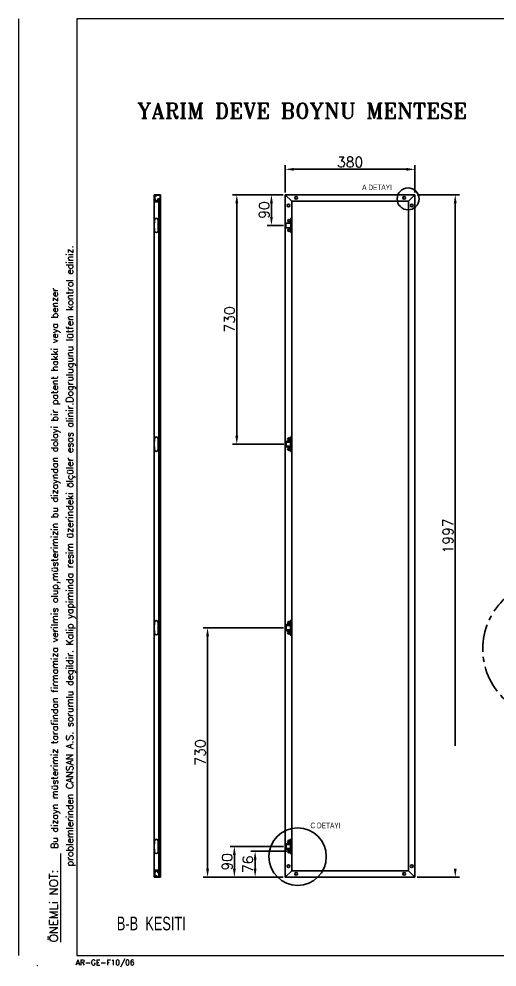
# Model space of a CAD drawing. Header units: millimetres. Extents: x 2665 to 3085, y 1419 to 1697.
# Drawn here: x 2664.9 to 2805, y 1419.3 to 1696.7 of the extents above; entities that cross this region are included whole.
import ezdxf

# ---------------------------------------------------------------- set-up
doc = ezdxf.new("R2010")
doc.units = ezdxf.units.MM
doc.header["$LTSCALE"] = 5
doc.linetypes.add('CENTER', pattern=[1.25, 0.8, -0.15, 0.15, -0.15])
doc.linetypes.add('HIDDEN', pattern=[9.525, 6.35, -3.175])
doc.layers.add('cizgi', color=7, linetype='Continuous', lineweight=20)
doc.layers.add('VOLLEBREIT', color=7, linetype='Continuous', lineweight=40)
doc.styles.add('ROMANT', font='romant.shx', dxfattribs={"height": 3})
doc.dimstyles.new('ISO-25', dxfattribs={"dimtxt": 10, "dimasz": 2.5, "dimexe": 1.25, "dimexo": 0.625, "dimtad": 1, "dimtoh": 1, "dimtxsty": 'ROMANT', "dimcen": 2.5, "dimclrd": 242, "dimclre": 242, "dimclrt": 242, "dimadec": 1, "dimazin": 2, "dimtfac": 1, "dimtmove": 0, "dimatfit": 3, "dimfxl": 0, "dimarcsym": 0})

# ---------------------------------------------------------------- blocks, each defined once
blk = doc.blocks.new('BOHRSYMBOL_ALUSCHARNIER')
at = {"layer": 'VOLLEBREIT'}
for p, q in [((-7, -0.5), (-7, -15)), ((7, -0.5), (-7, -0.5)), ((7, -15), (7, -0.5))]:
    blk.add_line(p, q, dxfattribs=at)
blk.add_lwpolyline([(-21.05, -17), (21.05, -17), (21.05, -15), (-21.05, -15)], close=True, dxfattribs=at)
at = {"layer": 'VOLLEBREIT', "ltscale": 0.5}
for centre in [(-14, -9.6), (14, -9.6)]:
    blk.add_circle(centre, 3.5, dxfattribs=at)
at = {"layer": 'VOLLEBREIT', "color": 1, "ltscale": 0.5}
blk.add_point((0, 0), dxfattribs=at)
blk = doc.blocks.new('*D237')
at = {"color": 242, "linetype": 'HIDDEN', "lineweight": -2, "ltscale": 5}
for p, q in [((2743.37, 1453.2), (2732.87, 1453.2)), ((2734.12, 1450.7), (2734.12, 1448.1)), ((2742.31, 1445.6), (2732.87, 1445.6))]:
    blk.add_line(p, q, dxfattribs=at)
at = {"color": 242, "linetype": 'HIDDEN', "ltscale": 5}
for points in [[(2733.7, 1450.7), (2734.53, 1450.7), (2734.12, 1453.2)], [(2733.7, 1448.1), (2734.53, 1448.1), (2734.12, 1445.6)]]:
    blk.add_solid(points, dxfattribs=at)
at = {"layer": 'Defpoints', "color": 0, "linetype": 'HIDDEN', "ltscale": 5}
for p in [(2744, 1453.2), (2734.12, 1445.6), (2742.93, 1445.6)]:
    blk.add_point(p, dxfattribs=at)
at = {"color": 242, "linetype": 'HIDDEN', "ltscale": 5, "insert": (2731.99, 1449.4), "char_height": 3, "attachment_point": 5, "rotation": 90, "style": 'ROMANT'}
blk.add_mtext('{\\fRomanT|b0|i0|c162|p2;76}', dxfattribs=at)
blk = doc.blocks.new('*D238')
at = {"color": 242, "linetype": 'HIDDEN', "lineweight": -2, "ltscale": 5}
for p, q in [((2742.31, 1645.3), (2737.64, 1645.3)), ((2738.89, 1642.8), (2738.89, 1638.8)), ((2742.46, 1636.3), (2737.64, 1636.3))]:
    blk.add_line(p, q, dxfattribs=at)
at = {"color": 242, "linetype": 'HIDDEN', "ltscale": 5}
for points in [[(2738.48, 1642.8), (2739.31, 1642.8), (2738.89, 1645.3)], [(2738.48, 1638.8), (2739.31, 1638.8), (2738.89, 1636.3)]]:
    blk.add_solid(points, dxfattribs=at)
at = {"layer": 'Defpoints', "color": 0, "linetype": 'HIDDEN', "ltscale": 5}
for p in [(2742.93, 1645.3), (2738.89, 1636.3), (2743.09, 1636.3)]:
    blk.add_point(p, dxfattribs=at)
at = {"color": 242, "linetype": 'HIDDEN', "ltscale": 5, "insert": (2736.77, 1640.8), "char_height": 3, "attachment_point": 5, "rotation": 90, "style": 'ROMANT'}
blk.add_mtext('{\\fRomanT|b0|i0|c162|p2;90}', dxfattribs=at)
blk = doc.blocks.new('*D239')
at = {"color": 242, "linetype": 'HIDDEN', "lineweight": -2, "ltscale": 5}
for p, q in [((2742.46, 1454.6), (2726.79, 1454.6)), ((2728.04, 1452.1), (2728.04, 1448.1)), ((2742.31, 1445.6), (2726.79, 1445.6))]:
    blk.add_line(p, q, dxfattribs=at)
at = {"color": 242, "linetype": 'HIDDEN', "ltscale": 5}
for points in [[(2727.62, 1452.1), (2728.45, 1452.1), (2728.04, 1454.6)], [(2727.62, 1448.1), (2728.45, 1448.1), (2728.04, 1445.6)]]:
    blk.add_solid(points, dxfattribs=at)
at = {"layer": 'Defpoints', "color": 0, "linetype": 'HIDDEN', "ltscale": 5}
for p in [(2743.09, 1454.6), (2728.04, 1445.6), (2742.93, 1445.6)]:
    blk.add_point(p, dxfattribs=at)
at = {"color": 242, "linetype": 'HIDDEN', "ltscale": 5, "insert": (2725.91, 1450.1), "char_height": 3, "attachment_point": 5, "rotation": 90, "style": 'ROMANT'}
blk.add_mtext('{\\fRomanT|b0|i0|c162|p2;90}', dxfattribs=at)
blk = doc.blocks.new('*D243')
at = {"color": 242, "linetype": 'HIDDEN', "lineweight": -2, "ltscale": 5}
for p, q in [((2742.93, 1645.93), (2742.93, 1653.98)), ((2780.93, 1645.93), (2780.93, 1653.98)), ((2745.43, 1652.73), (2778.43, 1652.73))]:
    blk.add_line(p, q, dxfattribs=at)
at = {"color": 242, "linetype": 'HIDDEN', "ltscale": 5}
for points in [[(2745.43, 1653.14), (2745.43, 1652.31), (2742.93, 1652.73)], [(2778.43, 1653.14), (2778.43, 1652.31), (2780.93, 1652.73)]]:
    blk.add_solid(points, dxfattribs=at)
at = {"layer": 'Defpoints', "color": 0, "linetype": 'HIDDEN', "ltscale": 5}
for p in [(2780.93, 1652.73), (2742.93, 1645.3), (2780.93, 1645.3)]:
    blk.add_point(p, dxfattribs=at)
at = {"color": 242, "linetype": 'HIDDEN', "ltscale": 5, "insert": (2761.93, 1654.85), "char_height": 3, "attachment_point": 5, "style": 'ROMANT'}
blk.add_mtext('{\\fRomanT|b0|i0|c162|p2;380}', dxfattribs=at)
blk = doc.blocks.new('*D244')
at = {"color": 242, "linetype": 'HIDDEN', "lineweight": -2, "ltscale": 5}
for p, q in [((2781.56, 1645.3), (2793.98, 1645.3)), ((2792.73, 1642.8), (2792.73, 1448.1)), ((2781.56, 1445.6), (2793.98, 1445.6))]:
    blk.add_line(p, q, dxfattribs=at)
at = {"color": 242, "linetype": 'HIDDEN', "ltscale": 5}
for points in [[(2792.31, 1642.8), (2793.14, 1642.8), (2792.73, 1645.3)], [(2792.31, 1448.1), (2793.14, 1448.1), (2792.73, 1445.6)]]:
    blk.add_solid(points, dxfattribs=at)
at = {"layer": 'Defpoints', "color": 0, "linetype": 'HIDDEN', "ltscale": 5}
for p in [(2780.93, 1645.3), (2780.93, 1445.6), (2792.73, 1445.6)]:
    blk.add_point(p, dxfattribs=at)
at = {"color": 242, "linetype": 'HIDDEN', "ltscale": 5, "insert": (2790.6, 1545.45), "char_height": 3, "attachment_point": 5, "rotation": 90, "style": 'ROMANT'}
blk.add_mtext('{\\fRomanT|b0|i0|c162|p2;1997}', dxfattribs=at)
blk = doc.blocks.new('*D254')
at = {"color": 242, "linetype": 'HIDDEN', "lineweight": -2, "ltscale": 5}
for p, q in [((2742.31, 1645.3), (2727.49, 1645.3)), ((2728.74, 1642.8), (2728.74, 1574.8)), ((2742.51, 1572.3), (2727.49, 1572.3))]:
    blk.add_line(p, q, dxfattribs=at)
at = {"color": 242, "linetype": 'HIDDEN', "ltscale": 5}
for points in [[(2728.32, 1642.8), (2729.16, 1642.8), (2728.74, 1645.3)], [(2728.32, 1574.8), (2729.16, 1574.8), (2728.74, 1572.3)]]:
    blk.add_solid(points, dxfattribs=at)
at = {"layer": 'Defpoints', "color": 0, "linetype": 'HIDDEN', "ltscale": 5}
for p in [(2742.93, 1645.3), (2728.74, 1572.3), (2743.14, 1572.3)]:
    blk.add_point(p, dxfattribs=at)
at = {"color": 242, "linetype": 'HIDDEN', "ltscale": 5, "insert": (2726.62, 1608.8), "char_height": 3, "attachment_point": 5, "rotation": 90, "style": 'ROMANT'}
blk.add_mtext('{\\fRomanT|b0|i0|c162|p2;730}', dxfattribs=at)
blk = doc.blocks.new('*D255')
at = {"color": 242, "linetype": 'HIDDEN', "lineweight": -2, "ltscale": 5}
for p, q in [((2742.46, 1518.6), (2718.93, 1518.6)), ((2720.18, 1448.1), (2720.18, 1516.1)), ((2742.31, 1445.6), (2718.93, 1445.6))]:
    blk.add_line(p, q, dxfattribs=at)
at = {"color": 242, "linetype": 'HIDDEN', "ltscale": 5}
for points in [[(2719.77, 1516.1), (2720.6, 1516.1), (2720.18, 1518.6)], [(2719.77, 1448.1), (2720.6, 1448.1), (2720.18, 1445.6)]]:
    blk.add_solid(points, dxfattribs=at)
at = {"layer": 'Defpoints', "color": 0, "linetype": 'HIDDEN', "ltscale": 5}
for p in [(2720.18, 1518.6), (2743.09, 1518.6), (2742.93, 1445.6)]:
    blk.add_point(p, dxfattribs=at)
at = {"color": 242, "linetype": 'HIDDEN', "ltscale": 5, "insert": (2718.06, 1482.1), "char_height": 3, "attachment_point": 5, "rotation": 90, "style": 'ROMANT'}
blk.add_mtext('{\\fRomanT|b0|i0|c162|p2;730}', dxfattribs=at)

msp = doc.modelspace()

# ---------------------------------------------------------------- linework, layer by layer
for p, q in [((2704.543, 1645.3033), (2706.443, 1645.3033)), ((2704.543, 1643.2583), (2704.543, 1645.3033)), ((2704.843, 1645.1583), (2704.843, 1644.7383)), ((2704.843, 1645.1583), (2705.178, 1645.1583)), ((2705.178, 1645.1583), (2705.178, 1645.0233)), ((2705.333, 1645.1583), (2705.333, 1645.0233)), ((2705.333, 1645.1583), (2706.298, 1645.1583)), ((2706.298, 1645.1583), (2706.298, 1644.1033)), ((2706.443, 1643.2583), (2706.443, 1645.3033)), ((2742.9316, 1645.3033), (2780.9316, 1645.3033)), ((2744.8316, 1643.4033), (2742.9316, 1645.3033)), ((2744.8316, 1643.4033), (2742.9316, 1645.3033)), ((2742.9316, 1445.6033), (2742.9316, 1645.3033)), ((2779.0316, 1643.4033), (2780.9316, 1645.3033)), ((2779.0316, 1643.4033), (2780.9316, 1645.3033)), ((2780.9316, 1645.3033), (2780.9316, 1445.6033)), ((2704.543, 1445.6454), (2704.543, 1643.3004)), ((2704.543, 1643.2583), (2705.873, 1643.2583)), ((2704.738, 1644.7383), (2704.738, 1643.9683)), ((2704.738, 1644.7383), (2704.843, 1644.7383)), ((2704.738, 1643.9683), (2704.843, 1643.9683)), ((2704.843, 1643.9683), (2704.843, 1643.4033)), ((2704.843, 1643.4033), (2705.178, 1643.4033)), ((2705.178, 1643.5383), (2705.178, 1643.4033)), ((2705.228, 1644.9733), (2705.283, 1644.9733)), ((2705.228, 1643.5883), (2705.283, 1643.5883)), ((2705.333, 1643.5383), (2705.333, 1643.4033)), ((2705.333, 1643.4033), (2705.628, 1643.4033)), ((2705.628, 1644.1033), (2706.298, 1644.1033)), ((2705.628, 1644.1033), (2705.628, 1643.4033)), ((2705.773, 1643.9583), (2706.318, 1643.9583)), ((2705.773, 1643.9583), (2705.773, 1643.4033)), ((2705.773, 1643.4033), (2705.873, 1643.4033)), ((2705.873, 1643.4033), (2705.873, 1643.2583)), ((2705.873, 1445.6454), (2705.873, 1643.3004)), ((2706.318, 1643.9583), (2706.318, 1643.2583)), ((2706.318, 1445.6454), (2706.318, 1643.3004)), ((2706.318, 1643.2583), (2706.443, 1643.2583)), ((2706.443, 1445.6454), (2706.443, 1643.3004)), ((2744.8316, 1643.4033), (2779.0316, 1643.4033)), ((2744.8316, 1447.5033), (2744.8316, 1643.4033)), ((2779.0316, 1643.4033), (2779.0316, 1447.5033)), ((2704.643, 1637.1033), (2704.543, 1637.1033)), ((2704.643, 1637.1033), (2704.643, 1637.8943)), ((2705.673, 1634.7123), (2705.673, 1637.8943)), ((2744.536, 1637.0033), (2743.086, 1637.0033)), ((2743.086, 1637.0033), (2743.086, 1635.6033)), ((2744.736, 1638.4083), (2744.536, 1638.4083)), ((2744.536, 1638.4083), (2744.536, 1634.1983)), ((2744.736, 1634.1983), (2744.736, 1638.4083)), ((2704.643, 1635.5033), (2704.543, 1635.5033)), ((2704.643, 1634.7123), (2704.643, 1635.5033)), ((2743.086, 1635.6033), (2744.536, 1635.6033)), ((2744.536, 1634.1983), (2744.736, 1634.1983)), ((2704.643, 1573.1033), (2704.543, 1573.1033)), ((2704.643, 1573.8943), (2704.643, 1573.1033)), ((2705.673, 1573.8943), (2705.673, 1570.7123)), ((2704.643, 1571.5033), (2704.543, 1571.5033)), ((2704.643, 1571.5033), (2704.643, 1570.7123)), ((2704.643, 1520.1943), (2704.643, 1519.4033)), ((2705.673, 1520.1943), (2705.673, 1517.0123)), ((2704.643, 1519.4033), (2704.543, 1519.4033)), ((2704.643, 1517.8033), (2704.543, 1517.8033)), ((2704.643, 1517.8033), (2704.643, 1517.0123)), ((2704.643, 1455.4033), (2704.543, 1455.4033)), ((2704.643, 1453.8033), (2704.543, 1453.8033)), ((2704.643, 1456.1943), (2704.643, 1455.4033)), ((2704.643, 1453.8033), (2704.643, 1453.0123)), ((2705.673, 1456.1943), (2705.673, 1453.0123)), ((2704.543, 1447.6904), (2705.873, 1447.6904)), ((2704.543, 1445.6454), (2704.543, 1447.6904)), ((2704.543, 1445.6454), (2706.443, 1445.6454)), ((2704.738, 1446.9804), (2704.843, 1446.9804)), ((2704.738, 1446.2104), (2704.738, 1446.9804)), ((2704.738, 1446.2104), (2704.843, 1446.2104)), ((2704.843, 1447.5454), (2705.178, 1447.5454)), ((2704.843, 1446.9804), (2704.843, 1447.5454)), ((2704.843, 1445.7904), (2704.843, 1446.2104)), ((2704.843, 1445.7904), (2705.178, 1445.7904)), ((2705.178, 1447.4104), (2705.178, 1447.5454)), ((2705.178, 1445.7904), (2705.178, 1445.9254)), ((2705.228, 1447.3604), (2705.283, 1447.3604)), ((2705.228, 1445.9754), (2705.283, 1445.9754)), ((2705.333, 1447.4104), (2705.333, 1447.5454)), ((2705.333, 1447.5454), (2705.628, 1447.5454)), ((2705.333, 1445.7904), (2705.333, 1445.9254)), ((2705.333, 1445.7904), (2706.298, 1445.7904)), ((2705.628, 1446.8454), (2705.628, 1447.5454)), ((2705.628, 1446.8454), (2706.298, 1446.8454)), ((2705.773, 1447.5454), (2705.873, 1447.5454)), ((2705.773, 1446.9904), (2705.773, 1447.5454)), ((2705.773, 1446.9904), (2706.318, 1446.9904)), ((2705.873, 1447.5454), (2705.873, 1447.6904)), ((2706.298, 1445.7904), (2706.298, 1446.8454)), ((2706.318, 1447.6904), (2706.443, 1447.6904)), ((2706.318, 1446.9904), (2706.318, 1447.6904)), ((2706.443, 1445.6454), (2706.443, 1447.6904)), ((2744.8316, 1447.5033), (2742.9316, 1445.6033)), ((2744.8316, 1447.5033), (2742.9316, 1445.6033)), ((2780.9316, 1445.6033), (2742.9316, 1445.6033)), ((2779.0316, 1447.5033), (2744.8316, 1447.5033)), ((2779.0316, 1447.5033), (2780.9316, 1445.6033)), ((2779.0316, 1447.5033), (2780.9316, 1445.6033))]:
    msp.add_line(p, q)
for centre, radius in [((2778.9232, 1644.0823), 3.2192), ((2743.8816, 1642.1033), 0.4), ((2746.1316, 1644.3533), 0.4), ((2777.7316, 1644.3533), 0.4), ((2779.9816, 1642.1033), 0.4), ((2743.996, 1637.7033), 0.35), ((2743.996, 1634.9033), 0.35), ((2746.566, 1451.6228), 8.4009), ((2743.8816, 1448.8033), 0.4), ((2779.9816, 1448.8033), 0.4), ((2746.1316, 1446.5533), 0.4), ((2777.7316, 1446.5533), 0.4)]:
    msp.add_circle(centre, radius)
at = {"color": 1, "linetype": 'CENTER', "ltscale": 2}
msp.add_circle((2820.9586, 1512.3683), 20.1538, dxfattribs=at)
for centre, radius, start, end in [((2705.228, 1645.0233), 0.05, 180, 270), ((2705.283, 1645.0233), 0.05, 270, 0), ((2705.228, 1643.5383), 0.05, 90, 180), ((2705.283, 1643.5383), 0.05, 0, 90), ((2705.158, 1637.8943), 0.515, 0, 180), ((2705.158, 1634.7123), 0.515, 180, 0), ((2705.158, 1573.8943), 0.515, 0, 180), ((2705.158, 1570.7123), 0.515, 180, 0), ((2705.158, 1520.1943), 0.515, 0, 180), ((2705.158, 1517.0123), 0.515, 180, 0), ((2705.158, 1456.1943), 0.515, 0, 180), ((2705.158, 1453.0123), 0.515, 180, 0), ((2705.228, 1447.4104), 0.05, 180, 270), ((2705.228, 1445.9254), 0.05, 90, 180), ((2705.283, 1447.4104), 0.05, 270, 0), ((2705.283, 1445.9254), 0.05, 0, 90)]:
    msp.add_arc(centre, radius, start, end)
at = {"layer": 'cizgi'}
for p, q in [((2664.9302, 1422.7216), (2664.9302, 1696.7216)), ((2681.9302, 1696.7216), (2681.9302, 1422.7216)), ((3069.9302, 1696.7216), (2681.9302, 1696.7216)), ((2677.2241, 1426.5685), (2677.2241, 1452.5148)), ((2681.9302, 1422.7216), (3069.9302, 1422.7216))]:
    msp.add_line(p, q, dxfattribs=at)
at = {"layer": 'cizgi', "ltscale": 0.05}
for p, q in [((2670.4103, 1419.71), (2670.2659, 1419.71)), ((2670.3375, 1419.635), (2670.3375, 1419.7848))]:
    msp.add_line(p, q, dxfattribs=at)

# ---------------------------------------------------------------- block references
at = {"xscale": -0.09999999999990905, "yscale": 0.09999999999990905, "zscale": 0.1, "rotation": 90}
for p in [(2743.086, 1572.3033), (2743.036, 1518.6033), (2743.086, 1454.6033)]:
    msp.add_blockref('BOHRSYMBOL_ALUSCHARNIER', p, dxfattribs=at)

# ---------------------------------------------------------------- texts
at = {"color": 7, "style": 'ROMANT'}
msp.add_text('YARIM DEVE BOYNU MENTESE', height=4.5, dxfattribs=at).set_placement((2699.5477, 1667.5653))
at = {"width": 0.7}
for s, height, p in [('A DETAYI', 1.632, (2765.459, 1646.6403)), ('C DETAYI', 1.632, (2750.323, 1459.9257)), ('B-B  KESITI', 4, (2693.6134, 1430.061))]:
    msp.add_text(s, height=height, dxfattribs=at).set_placement(p)
at = {"layer": 'cizgi', "style": 'ROMANT'}
for s, height, p in [('problemlerinden CANSAN A.S. sorumlu degildir. Kalip yapiminda resim üzerindeki ölçüler esas alinir.Dogrulugunu lütfen kontrol ediniz.', 2, (2680.8091, 1448.8001)), (' Bu dizayn müsterimiz tarafindan firmamiza verilmis olup,müsterimizin bu dizayndan dolayi bir patent hakki veya benzer', 2, (2676.3661, 1452.5421)), ('ÖNEMLi NOT:', 2.5, (2676.3661, 1426.5922))]:
    msp.add_text(s, height=height, rotation=90, dxfattribs=at).set_placement(p)
msp.add_text('AR-GE-F10/06', height=1.6, dxfattribs=at).set_placement((2681.5692, 1419.8525))

# ---------------------------------------------------------------- dimensions: what is measured, and where the dimension line sits
at = {"linetype": 'HIDDEN', "ltscale": 5}
dim = msp.add_linear_dim(base=(2780.9316, 1652.7275), p1=(2742.9316, 1645.3033), p2=(2780.9316, 1645.3033), text='{\\fRomanT|b0|i0|c162|p2;380}', dimstyle='ISO-25', dxfattribs=at)
dim.commit()
dim.dimension.update_dxf_attribs({"geometry": '*D243', "text_midpoint": (2761.9316, 1654.8525)})
for base, p1, p2, text, picture, middle in [((2728.7414, 1572.3033), (2742.9316, 1645.3033), (2743.136, 1572.3033), '{\\fRomanT|b0|i0|c162|p2;730}', '*D254', (2726.6164, 1608.8033)), ((2738.8927, 1636.3033), (2742.9316, 1645.3033), (2743.086, 1636.3033), '{\\fRomanT|b0|i0|c162|p2;90}', '*D238', (2736.7677, 1640.8033)), ((2792.7261, 1445.6033), (2780.9316, 1645.3033), (2780.9316, 1445.6033), '{\\fRomanT|b0|i0|c162|p2;1997}', '*D244', (2790.6011, 1545.4533)), ((2720.1818, 1518.6033), (2742.9316, 1445.6033), (2743.086, 1518.6033), '{\\fRomanT|b0|i0|c162|p2;730}', '*D255', (2718.0568, 1482.1033)), ((2728.0355, 1445.6033), (2743.086, 1454.6033), (2742.9316, 1445.6033), '{\\fRomanT|b0|i0|c162|p2;90}', '*D239', (2725.9105, 1450.1033)), ((2734.117, 1445.6033), (2743.996, 1453.2033), (2742.9316, 1445.6033), '{\\fRomanT|b0|i0|c162|p2;76}', '*D237', (2731.992, 1449.4033))]:
    dim = msp.add_linear_dim(base=base, p1=p1, p2=p2, angle=90, text=text, dimstyle='ISO-25', dxfattribs=at)
    dim.commit()
    dim.dimension.update_dxf_attribs({"geometry": picture, "text_midpoint": middle})

doc.saveas('drawing.dxf')
